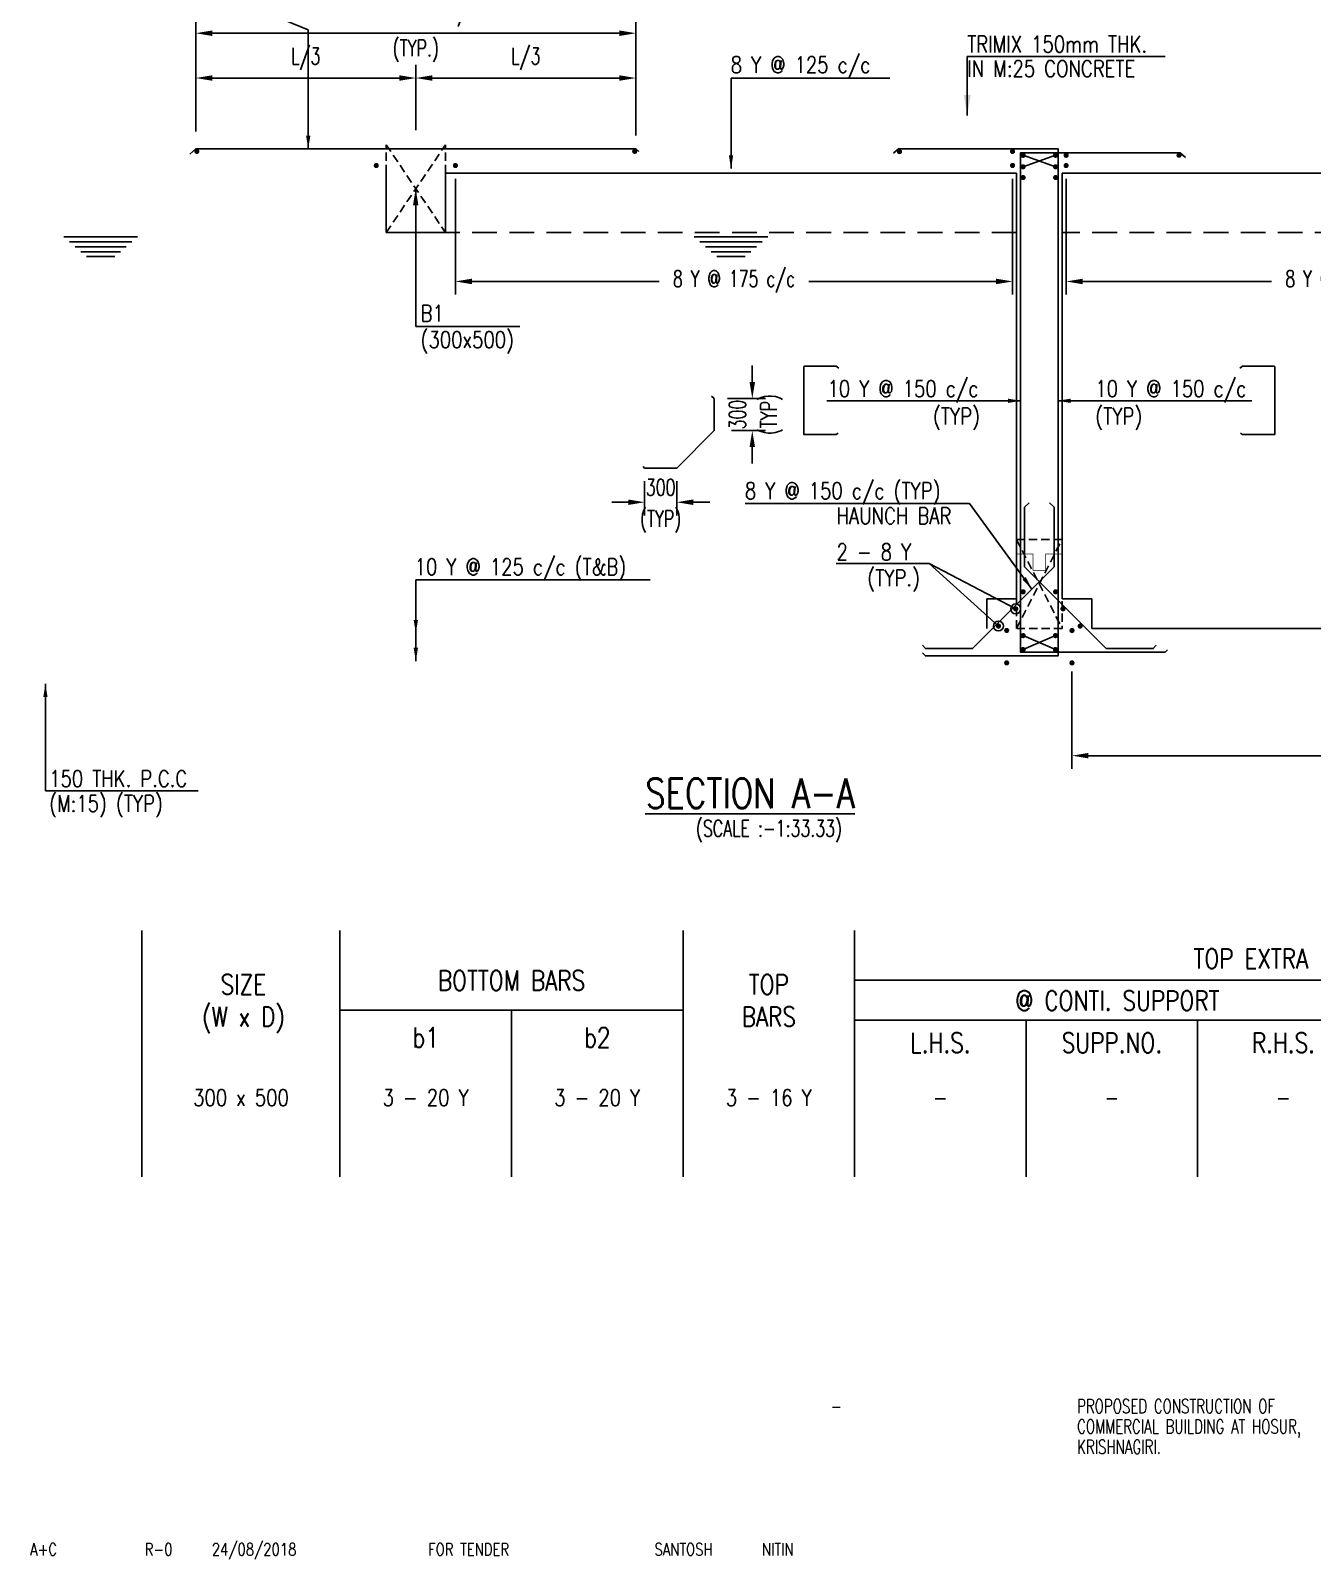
# Model space of a CAD drawing. Header units: inches. Extents: x 244185 to 956460, y -320530 to -238383.
# Drawn here: x 849662 to 869090, y -278395 to -255221 of the extents above; entities that cross this region are included whole.
import ezdxf
from ezdxf.enums import TextEntityAlignment as Align

# ---------------------------------------------------------------- set-up
doc = ezdxf.new("R2010")
doc.units = ezdxf.units.IN
doc.header["$MEASUREMENT"] = 0
doc.header["$PDMODE"] = 2
doc.linetypes.add('( Hidden )', pattern=[0.375, 0.25, -0.125])
doc.linetypes.add('HIDDEN', pattern=[0.375, 0.25, -0.125])
for name, color, linetype in [('S- PILE CAP', 4, 'Continuous'), ('S-DIM-1', 5, 'Continuous'), ('S-REINFORCEMENT', 6, 'Continuous'), ('S-TEXT', 2, 'Continuous'), ('S-TEXT-1', 4, 'Continuous'), ('S-TITIL', 6, 'Continuous'), ('SCH-LINE', 7, 'Continuous'), ('SLAB UG.', 4, 'Continuous')]:
    doc.layers.add(name, color=color, linetype=linetype)
doc.styles.add('ROMANS', font='SIMPLEX.shx', dxfattribs={"width": 0.7})
doc.dimstyles.new('dim100', dxfattribs={"dimtxt": 250, "dimasz": 250, "dimexe": 200, "dimexo": 200, "dimgap": 100, "dimtad": 1, "dimdec": 0, "dimzin": 0, "dimdsep": 46, "dimtxsty": 'ROMANS', "dimcen": 0, "dimclrd": 5, "dimclre": 5, "dimclrt": 4, "dimadec": 0, "dimazin": 0, "dimtfac": 1, "dimtdec": 0, "dimtix": 1, "dimtofl": 0, "dimtmove": 2, "dimatfit": 3, "dimfxl": 0, "dimtolj": 1, "dimtzin": 0, "dimlwd": -1, "dimlwe": -1, "dimarcsym": 0})
doc.dimstyles.new('dim25', dxfattribs={"dimtxt": 250, "dimasz": 250, "dimexe": 200, "dimexo": 200, "dimgap": 100, "dimtad": 1, "dimdec": 0, "dimlfac": 0.25, "dimzin": 0, "dimdsep": 46, "dimtxsty": 'ROMANS', "dimcen": 0, "dimclrd": 5, "dimclre": 5, "dimclrt": 4, "dimadec": 0, "dimazin": 0, "dimtfac": 1, "dimtdec": 0, "dimtix": 1, "dimtofl": 0, "dimtmove": 2, "dimatfit": 3, "dimfxl": 0, "dimtolj": 1, "dimtzin": 0, "dimlwd": -1, "dimlwe": -1, "dimarcsym": 0})
doc.dimstyles.new('dim33.33', dxfattribs={"dimtxt": 250, "dimasz": 250, "dimexe": 200, "dimexo": 200, "dimgap": 100, "dimtad": 1, "dimdec": 0, "dimlfac": 0.333331133, "dimzin": 0, "dimdsep": 46, "dimtxsty": 'ROMANS', "dimcen": 0, "dimclrd": 5, "dimclre": 5, "dimclrt": 4, "dimadec": 0, "dimazin": 0, "dimtfac": 1, "dimtdec": 0, "dimtix": 1, "dimtofl": 0, "dimtmove": 2, "dimatfit": 3, "dimfxl": 0, "dimtolj": 1, "dimtzin": 0, "dimlwd": -1, "dimlwe": -1, "dimarcsym": 0})
doc.dimstyles.new('dim66.67(1.5)', dxfattribs={"dimtxt": 250, "dimasz": 250, "dimexe": 200, "dimexo": 200, "dimgap": 100, "dimtad": 1, "dimdec": 0, "dimlfac": 0.6666664660000001, "dimzin": 0, "dimdsep": 46, "dimtxsty": 'ROMANS', "dimcen": 0, "dimclrd": 5, "dimclre": 5, "dimclrt": 4, "dimadec": 0, "dimazin": 0, "dimtfac": 1, "dimtdec": 0, "dimtix": 1, "dimtofl": 0, "dimtmove": 2, "dimatfit": 3, "dimfxl": 0, "dimtolj": 1, "dimtzin": 0, "dimlwd": -1, "dimlwe": -1, "dimarcsym": 0})

# ---------------------------------------------------------------- blocks, each defined once
blk = doc.blocks.new('*D39')
at = {"layer": 'Defpoints', "color": 0, "ltscale": 2, "transparency": 16777216}
for p in [(856101.2210463046, -257265.9817648583), (864545.427420472, -257267.9871830336), (856101.2210463046, -259023.4537532296)]:
    blk.add_point(p, dxfattribs=at)
at = {"layer": 'S-DIM-1', "color": 5, "ltscale": 2, "transparency": 16777216}
for p, q in [((856101.2210463046, -257465.9817648583), (856101.2210463046, -259223.4537532296)), ((864545.427420472, -257467.9871830336), (864545.427420472, -259223.4537532296)), ((856351.2210463046, -259023.4537532296), (859189.9909000549, -259023.4537532296)), ((864295.427420472, -259023.4537532296), (861456.6575667217, -259023.4537532296))]:
    blk.add_line(p, q, dxfattribs=at)
for points in [[(856351.2210463046, -258981.7870865629), (856351.2210463046, -259065.1204198962), (856101.2210463046, -259023.4537532296)], [(864295.427420472, -258981.7870865629), (864295.427420472, -259065.1204198962), (864545.427420472, -259023.4537532296)]]:
    blk.add_solid(points, dxfattribs=at)
at = {"layer": 'S-DIM-1', "color": 4, "ltscale": 2, "transparency": 16777216, "insert": (860323.3242333883, -259023.4537532296), "char_height": 250, "attachment_point": 5, "style": 'ROMANS'}
blk.add_mtext('\\A1;8 Y @ 175 c/c', dxfattribs=at)
blk = doc.blocks.new('*D40')
at = {"layer": 'Defpoints', "color": 0, "ltscale": 2, "transparency": 16777216}
for p in [(865357.2635865033, -257266.0697379595), (873853.7210463042, -257265.9817648583, -4.746184766711209e-09), (865357.2635865033, -259023.5417263309)]:
    blk.add_point(p, dxfattribs=at)
at = {"layer": 'S-DIM-1', "color": 5, "ltscale": 2, "transparency": 16777216}
for p, q in [((873853.7210463042, -257465.9817648583), (873853.7210463042, -259223.5417263309)), ((865357.2635865033, -257466.0697379595), (865357.2635865033, -259223.5417263309)), ((865607.2635865033, -259023.5417263309), (868472.1589830699, -259023.5417263309)), ((873603.7210463042, -259023.5417263309), (870738.8256497367, -259023.5417263309))]:
    blk.add_line(p, q, dxfattribs=at)
for points in [[(865607.2635865033, -258981.8750596642), (865607.2635865033, -259065.2083929975), (865357.2635865033, -259023.5417263309)], [(873603.7210463042, -258981.8750596642), (873603.7210463042, -259065.2083929975), (873853.7210463042, -259023.5417263309)]]:
    blk.add_solid(points, dxfattribs=at)
at = {"layer": 'S-DIM-1', "color": 4, "ltscale": 2, "transparency": 16777216, "insert": (869605.4923164033, -259023.5417263309), "char_height": 250, "attachment_point": 5, "style": 'ROMANS'}
blk.add_mtext('\\A1;8 Y @ 175 c/c', dxfattribs=at)
blk = doc.blocks.new('*D41')
at = {"layer": 'Defpoints', "color": 0, "ltscale": 2, "transparency": 16777216}
for p in [(865446.2210463039, -264736.3718131369, 1.455608900000052e-09), (883461.221046305, -264805.4592194174, 1.455608899999735e-09), (865446.2210463039, -266211.886433992)]:
    blk.add_point(p, dxfattribs=at)
at = {"layer": 'S-DIM-1', "color": 5, "ltscale": 2, "transparency": 16777216}
for p, q in [((865446.2210463039, -264936.3718131369), (865446.2210463039, -266411.886433992)), ((883461.221046305, -265005.4592194174), (883461.221046305, -266411.886433992)), ((883211.221046305, -266211.886433992), (865696.2210463039, -266211.886433992))]:
    blk.add_line(p, q, dxfattribs=at)
for points in [[(865696.2210463039, -266170.2197673253), (865696.2210463039, -266253.5531006586), (865446.2210463039, -266211.886433992)], [(883211.221046305, -266170.2197673253), (883211.221046305, -266253.5531006586), (883461.221046305, -266211.886433992)]]:
    blk.add_solid(points, dxfattribs=at)
at = {"layer": 'S-DIM-1', "color": 4, "ltscale": 2, "transparency": 16777216, "insert": (874453.7210463044, -265921.4102435157), "char_height": 250, "attachment_point": 5, "style": 'ROMANS'}
blk.add_mtext('\\A1;12 Y @ 125 c/c (T&B)', dxfattribs=at)
blk = doc.blocks.new('*D43')
at = {"layer": 'Defpoints', "color": 0, "transparency": 16777216}
for p in [(858836.2210463046, -255940.0793051554), (855501.2210463047, -256932.5440292232, 10.63543962707471), (858836.2210463046, -257012.4178716468, 48.20394703017035)]:
    blk.add_point(p, dxfattribs=at)
at = {"layer": 'S-REINFORCEMENT', "color": 5, "transparency": 16777216}
for p, q in [((855501.2210463047, -256732.5440292232), (855501.2210463047, -255740.0793051554)), ((858836.2210463046, -256812.4178716468), (858836.2210463046, -255740.0793051554)), ((855751.2210463047, -255940.0793051554), (858586.2210463046, -255940.0793051554))]:
    blk.add_line(p, q, dxfattribs=at)
for points in [[(855751.2210463047, -255898.4126384887), (855751.2210463047, -255981.745971822), (855501.2210463047, -255940.0793051554)], [(858586.2210463046, -255898.4126384887), (858586.2210463046, -255981.745971822), (858836.2210463046, -255940.0793051554)]]:
    blk.add_solid(points, dxfattribs=at)
at = {"layer": 'S-REINFORCEMENT', "color": 4, "transparency": 16777216, "insert": (857168.7210463046, -255649.6031146792), "char_height": 250, "attachment_point": 5, "style": 'ROMANS'}
blk.add_mtext('\\A1;L/3', dxfattribs=at)
blk = doc.blocks.new('*D44')
at = {"layer": 'Defpoints', "color": 0, "transparency": 16777216}
for p in [(855501.2210463047, -255940.0793051554), (852166.2210463046, -256852.4254091613, 43.23069592496713), (855501.2210463047, -256932.5440292232, 10.63543962707471)]:
    blk.add_point(p, dxfattribs=at)
at = {"layer": 'S-REINFORCEMENT', "color": 5, "transparency": 16777216}
for p, q in [((852166.2210463046, -256652.4254091613), (852166.2210463046, -255740.0793051554)), ((855501.2210463047, -256732.5440292232), (855501.2210463047, -255740.0793051554)), ((852416.2210463046, -255940.0793051554), (855251.2210463047, -255940.0793051554))]:
    blk.add_line(p, q, dxfattribs=at)
for points in [[(852416.2210463046, -255898.4126384887), (852416.2210463046, -255981.745971822), (852166.2210463046, -255940.0793051554)], [(855251.2210463047, -255898.4126384887), (855251.2210463047, -255981.745971822), (855501.2210463047, -255940.0793051554)]]:
    blk.add_solid(points, dxfattribs=at)
at = {"layer": 'S-REINFORCEMENT', "color": 4, "transparency": 16777216, "insert": (853833.7210463046, -255649.6031146792), "char_height": 250, "attachment_point": 5, "style": 'ROMANS'}
blk.add_mtext('\\A1;L/3', dxfattribs=at)
blk = doc.blocks.new('*D45')
at = {"layer": 'Defpoints', "color": 0, "transparency": 16777216}
for p in [(852166.2210463046, -255260.7699284058), (852166.2210463046, -256952.4178716468, 48.89288444683863), (858836.2210463046, -256952.4178716468, 43.23069592497077)]:
    blk.add_point(p, dxfattribs=at)
at = {"layer": 'S-DIM-1', "color": 5, "transparency": 16777216}
for p, q in [((852166.2210463046, -256752.4178716468), (852166.2210463046, -255060.7699284058)), ((858836.2210463046, -256752.4178716468), (858836.2210463046, -255060.7699284058)), ((858586.2210463046, -255260.7699284058), (852416.2210463046, -255260.7699284058))]:
    blk.add_line(p, q, dxfattribs=at)
for points in [[(852416.2210463046, -255219.1032617392), (852416.2210463046, -255302.4365950725), (852166.2210463046, -255260.7699284058)], [(858586.2210463046, -255219.1032617392), (858586.2210463046, -255302.4365950725), (858836.2210463046, -255260.7699284058)]]:
    blk.add_solid(points, dxfattribs=at)
at = {"layer": 'S-DIM-1', "color": 4, "transparency": 16777216, "char_height": 250, "style": 'ROMANS'}
for s, insert, attachment_point in [('\\A1;8 Y @ 150 c/c', (855501.2210463046, -255160.7699284058), 8), ('\\A1;(TYP.)', (855501.2210463046, -255360.7699284058), 2)]:
    blk.add_mtext(s, dxfattribs=dict(at, insert=insert, attachment_point=attachment_point))
blk = doc.blocks.new('*D27')
at = {"layer": 'Defpoints', "color": 0, "ltscale": 2, "transparency": 16777216}
for p in [(860023.4916075517, -260798.6103854758), (860600.7654419825, -260798.6103854758), (860083.4916075517, -261284.6103854758)]:
    blk.add_point(p, dxfattribs=at)
at = {"layer": 'S-DIM-1', "color": 5, "ltscale": 2, "transparency": 16777216}
for p, q in [((860600.7654419825, -260548.6103854758), (860600.7654419825, -260298.6103854758)), ((860223.4916075517, -260798.6103854758), (860800.7654419825, -260798.6103854758)), ((860283.4916075517, -261284.6103854758), (860800.7654419825, -261284.6103854758)), ((860600.7654419825, -261534.6103854758), (860600.7654419825, -261784.6103854758))]:
    blk.add_line(p, q, dxfattribs=at)
for points in [[(860559.0987753159, -260548.6103854758), (860642.4321086492, -260548.6103854758), (860600.7654419825, -260798.6103854758)], [(860559.0987753159, -261534.6103854758), (860642.4321086492, -261534.6103854758), (860600.7654419825, -261284.6103854758)]]:
    blk.add_solid(points, dxfattribs=at)
at = {"layer": 'S-DIM-1', "color": 4, "ltscale": 2, "transparency": 16777216, "char_height": 250, "attachment_point": 5, "rotation": 90, "style": 'ROMANS'}
for s, insert in [('\\A1;300', (860375.7654419825, -261041.6103854757)), ('\\A1;(TYP)', (860891.2416324588, -261041.6103854757))]:
    blk.add_mtext(s, dxfattribs=dict(at, insert=insert))
blk = doc.blocks.new('*D28')
at = {"layer": 'Defpoints', "color": 0, "ltscale": 2, "transparency": 16777216}
for p in [(858969.5222782597, -261852.5797147672), (859455.5222782583, -261852.5797147672), (859455.5222782583, -262369.853549198)]:
    blk.add_point(p, dxfattribs=at)
at = {"layer": 'S-DIM-1', "color": 5, "ltscale": 2, "transparency": 16777216}
for p, q in [((858969.5222782597, -262052.5797147672), (858969.5222782597, -262569.853549198)), ((859455.5222782583, -262052.5797147672), (859455.5222782583, -262569.853549198)), ((858719.5222782597, -262369.853549198), (858469.5222782597, -262369.853549198)), ((859705.5222782583, -262369.853549198), (859955.5222782583, -262369.853549198))]:
    blk.add_line(p, q, dxfattribs=at)
for points in [[(858719.5222782597, -262328.1868825313), (858719.5222782597, -262411.5202158647), (858969.5222782597, -262369.853549198)], [(859705.5222782583, -262328.1868825313), (859705.5222782583, -262411.5202158647), (859455.5222782583, -262369.853549198)]]:
    blk.add_solid(points, dxfattribs=at)
at = {"layer": 'S-DIM-1', "color": 4, "ltscale": 2, "transparency": 16777216, "char_height": 250, "attachment_point": 5, "style": 'ROMANS'}
for s, insert in [('\\A1;300', (859212.522278259, -262144.853549198)), ('\\A1;(TYP)', (859212.522278259, -262660.3297396742))]:
    blk.add_mtext(s, dxfattribs=dict(at, insert=insert))

msp = doc.modelspace()

# ---------------------------------------------------------------- linework, layer by layer
at = {"const_width": 11.25, "elevation": 4.74618566670415e-09}
msp.add_lwpolyline([(864606.2210463039, -263155.4192751425), (864856.3956194073, -263155.4192751425), (864856.3956194073, -263400.7948318322), (865046.0464732009, -263400.7948318322), (865046.0464732009, -263155.4192751425), (865296.2210463039, -263155.4192751425)], dxfattribs=at)
at = {"layer": 'S-REINFORCEMENT', "color": 5}
for p, q in [((864705.4973530988, -257285.4762668243, 4.746183866704504e-09), (865197.169387199, -257111.5408912537, 4.746183866704504e-09)), ((864705.4973530988, -257111.5408912537, 4.746183866704504e-09), (865197.169387199, -257285.4762668243, 4.746183866704504e-09)), ((864705.4973530988, -264602.9816424611, 4.746184766704433e-09), (865195.2991267592, -264392.1438472708, 4.746184766704433e-09)), ((864705.4973530988, -264392.1438472708, 4.746184766704433e-09), (865195.2991267592, -264602.9816424611, 4.746184766704433e-09)), ((864666.2210463029, -264699.191897209, 4.746184766704433e-09), (865236.2210463029, -264699.191897209, 4.746184766704433e-09))]:
    msp.add_line(p, q, dxfattribs=at)
at = {"layer": 'S-REINFORCEMENT', "color": 5, "elevation": 4.74618566670415e-09}
for points in [[(858883.2678661881, -257052.8073433241), (858836.2210463046, -257012.4178716468), (852166.2210463046, -257012.4178716467), (852075.7967592594, -257092.056005285)], [(863181.5497227991, -264650.3982797586), (863224.4259920605, -264699.191897209), (865236.2210463029, -264699.191897209), (865236.2210463029, -257012.4178716467), (862816.9945788491, -257012.4178716467), (862740.0390134761, -257080.193884038)], [(867167.4026704128, -257144.5971050282), (867085.4475137577, -257072.4178716469), (864666.2210463029, -257072.4178716469), (864666.2210463029, -264642.941897209), (866856.2210463039, -264642.941897209), (866895.7348927739, -264606.8696430993)], [(858946.3690928586, -261826.231161344), (858969.5222782597, -261852.5797147672), (859455.5222782583, -261852.5797147672), (860023.4916075517, -261284.6103854758), (860023.4916075517, -260798.6103854758), (859984.5599930047, -260761.9851807418)], [(863181.5497227991, -264538.8332081671), (863224.4259920605, -264587.6268256174), (863935.9910636521, -264587.6268256174), (865176.2210463039, -263347.3968429657), (865176.2210463039, -262447.3968429657), (865104.1254638107, -262379.5723897548)], [(866720.89236981, -264538.8332081671), (866678.0161005477, -264587.6268256174), (865966.4510289561, -264587.6268256174), (864726.2210463039, -263347.3968429657), (864726.2210463039, -262447.3968429657), (864798.316628797, -262379.5723897548)]]:
    msp.add_lwpolyline(points, dxfattribs=at)
at = {"layer": 'S-REINFORCEMENT', "color": 5, "const_width": 39}
for points, elevation in [([(852201.5578378697, -257051.9539912274, 1), (852162.5578378697, -257051.9539912274, 1)], 32.5952563026386), ([(854920.7210463047, -257265.9817648583, -1), (854881.7210463047, -257265.9817648583, -1)], 4.74618566670415e-09), ([(856081.7210463046, -257265.9817648583, 1), (856120.7210463046, -257265.9817648583, 1)], 4.74618566670415e-09), ([(858838.1726712582, -257051.9539912274, 1), (858799.1726712582, -257051.9539912274, 1)], 37.56850740784182), ([(862851.1936593829, -257055.3030778977, 1), (862812.1936593838, -257055.3030778977, 1)], -10.63543962232853), ([(864525.6785061052, -257052.6898580748, 1), (864564.6785061038, -257052.6898580748, 1)], 4.74618566670415e-09), ([(864525.678506103, -257265.7231735775, 1), (864564.678506103, -257265.7231735775, 1)], 9.49237043341536e-09), ([(864525.678506103, -257265.7231735775, 1), (864564.678506103, -257265.7231735775, 1)], 9.49237043341536e-09), ([(864685.9973530979, -257111.5408912537, 1), (864724.9973530979, -257111.5408912537, 1)], 4.74618566670415e-09), ([(865177.6693871976, -257111.5408912537, 1), (865216.6693871976, -257111.5408912537, 1)], 4.74618566670415e-09), ([(865337.763586503, -257111.5417473867, -1), (865376.763586503, -257111.5417473867, -1)], 4.74618566670415e-09), ([(865376.7635865038, -257266.0697379595, -1), (865337.7635865029, -257266.0697379595, -1)], 9.49237043341536e-09), ([(865376.7635865038, -257266.0697379594, -1), (865337.7635865029, -257266.0697379594, -1)], 9.49237043341536e-09), ([(865337.7635865029, -257266.0697379594, 1), (865376.7635865038, -257266.0697379594, 1)], 9.49237043341536e-09), ([(867049.3348024539, -257110.5965766332, -1), (867088.3348024529, -257110.5965766332, -1)], -5.662188517125317), ([(864685.9973530979, -257285.4762668243, 1), (864724.9973530979, -257285.4762668243, 1)], 4.74618566670415e-09), ([(864685.9973530979, -257448.3771991591, 1), (864724.9973530979, -257448.3771991591, 1)], 4.74618566670415e-09), ([(865177.6693871976, -257285.4762668243, 1), (865216.6693871976, -257285.4762668243, 1)], 4.74618566670415e-09), ([(865177.6693871976, -257448.3771991591, 1), (865216.6693871976, -257448.3771991591, 1)], 4.74618566670415e-09), ([(864686.1324995207, -263728.061975891, 1), (864725.1324995221, -263728.061975891, 1)], 4.74618566670415e-09), ([(865177.6693871976, -263728.061975891, 1), (865216.6693871976, -263728.061975891, 1)], 4.74618566670415e-09), ([(864612.3979321471, -263986.0171872391, -1), (864573.3979321471, -263986.0171872391, -1)], 4.74618566670415e-09), ([(865290.044160461, -263986.0171872391, 1), (865329.0441604601, -263986.0171872391, 1)], 4.74618566670415e-09), ([(864351.6003524573, -264246.8147669302, -1), (864312.6003524559, -264246.8147669302, -1)], 4.74618566670415e-09), ([(864436.7210463039, -264313.3340702725, -1), (864475.7210463029, -264313.3340702725, -1)], 1.898474266682539e-08), ([(864685.9973530979, -264392.1438472708, 1), (864724.9973530979, -264392.1438472708, 1)], 4.74618566670415e-09), ([(865175.7991267578, -264392.1438472708, 1), (865214.7991267578, -264392.1438472708, 1)], 4.74618566670415e-09), ([(865426.7210463039, -264314.7811263012, -1), (865465.7210463039, -264314.7811263012, -1)], -6.235427836291764e-07), ([(865550.8417401509, -264246.8147669302, 1), (865589.8417401509, -264246.8147669302, 1)], 4.74618566670415e-09), ([(864685.9973530979, -264602.9816424611, 1), (864724.9973530979, -264602.9816424611, 1)], 4.74618566670415e-09), ([(865175.7991267578, -264602.9816424611, 1), (865214.7991267578, -264602.9816424611, 1)], 4.74618566670415e-09), ([(864436.7210463039, -264805.4592194178, 1), (864475.7210463029, -264805.4592194178, 1)], 4.74618566670415e-09), ([(865426.7210463039, -264805.4592194177, 1), (865465.7210463039, -264805.4592194177, 1)], 4.74618566670415e-09)]:
    msp.add_lwpolyline(points, format="xyb", close=True, dxfattribs=dict(at, elevation=elevation))
at = {"layer": 'S-REINFORCEMENT', "color": 5, "linetype": 'Continuous', "elevation": 4.74618566670415e-09}
for points in [[(861900.1845611061, -261323.4139271153), (861873.7164598295, -261341.7672511893), (861381.2164598295, -261341.7672511893), (861381.2164598295, -260323.3208072563, -0.4142135623730951), (861396.2164598295, -260308.3208072563), (861873.7164598295, -260308.3208072563), (861913.8690205995, -260336.1631126981)], [(868002.257531502, -261323.4139271153), (868028.7256327787, -261341.7672511893), (868521.2256327787, -261341.7672511893), (868521.2256327787, -260323.3208072563, 0.4142135623730951), (868506.2256327787, -260308.3208072563), (868028.7256327787, -260308.3208072563), (867988.5730720087, -260336.1631126981)]]:
    msp.add_lwpolyline(points, format="xyb", dxfattribs=at)
at = {"layer": 'SCH-LINE'}
for p, q in [((851350.6801277038, -268861.9259971721, 4.74618566670415e-09), (851350.6801277017, -272594.8583279988, 4.74618566670415e-09)), ((854350.6801276942, -268861.9259971721, 4.74618566670415e-09), (854350.6801276942, -272594.8583279988, 4.74618566670415e-09)), ((859550.6801276942, -268861.9259971721, 4.74618566670415e-09), (859550.680127694, -272594.8583279988, 4.74618566670415e-09)), ((862150.6801276942, -268861.9259971721, 4.74618566670415e-09), (862150.6801276937, -272594.8583279988, 4.74618566670415e-09)), ((862150.6801276931, -269616.1657214119, 4.74618566670415e-09), (875150.6801276912, -269616.1657214119, 4.748068626704151e-09)), ((854350.6801276931, -270067.6064332142, 4.74618566670415e-09), (859550.6801276922, -270067.6064332142, 4.74618566670415e-09)), ((856950.6801276931, -270067.6064332142, 4.74618566670415e-09), (856950.6801276924, -272594.8583279988, 4.74618566670415e-09)), ((862150.6801276931, -270221.2704248737, 4.74618566670415e-09), (875150.6801276912, -270221.2704248737, 4.748068626704151e-09)), ((864750.680127694, -270221.2704248737, 4.74618566670415e-09), (864750.6801276942, -272594.8583279988, 4.74618566670415e-09)), ((867350.6801276942, -270221.2704248737, 4.74618566670415e-09), (867350.6801276942, -272594.8583279988, 4.74618566670415e-09))]:
    msp.add_line(p, q, dxfattribs=at)
at = {"layer": 'SLAB UG.', "color": 8, "linetype": '( Hidden )', "ltscale": 500}
for p, q in [((855051.2210463047, -257382.544029223, 4.74618566670415e-09), (855051.2210463047, -256952.4178716468, 4.74618566670415e-09)), ((855051.2210463047, -256952.4178716468, 4.746186566704185e-09), (855951.2210463047, -258282.544029223, 4.746186566704185e-09)), ((855051.2210463047, -258282.5440292229, 4.74618566670415e-09), (855951.2210463047, -256952.4178716468, 4.74618566670415e-09)), ((855951.2210463047, -257382.544029223, 4.74618566670415e-09), (855951.2210463047, -256952.4178716468, 4.74618566670415e-09)), ((864606.2210463037, -262932.5440292228, 4.746184766704433e-09), (865296.2210463037, -264282.5440292228, 4.746184766704433e-09)), ((864606.2210463037, -264282.5440292228, 4.746184766704433e-09), (865296.2210463037, -262932.5440292228, 4.746184766704433e-09))]:
    msp.add_line(p, q, dxfattribs=at)
at = {"layer": 'SLAB UG.'}
for p, q in [((855051.2210463047, -257382.544029223, 4.74618566670415e-09), (855051.2210463047, -258282.5440292232, 4.74618566670415e-09)), ((864606.2210463037, -257382.544029223, 4.746185666704468e-09), (855951.2210463048, -257382.544029223, 4.746185666704468e-09)), ((855951.2210463047, -258282.5440292232, 4.74618566670415e-09), (855951.2210463047, -257382.5440292231, 4.74618566670415e-09)), ((864606.2210463039, -263832.5440292228, 4.746184766704433e-09), (864606.2210463037, -257382.544029223, 4.746184766704433e-09)), ((874003.7210463042, -257382.544029223, 4.746185666704362e-09), (865296.2210463039, -257382.544029223, 4.746185666704362e-09)), ((865296.2210463039, -263832.5440292228, 4.746184766704433e-09), (865296.2210463039, -257382.544029223, 4.746184766704433e-09)), ((855051.2210463047, -258282.5440292232, 4.74618566670415e-09), (855951.2210463047, -258282.5440292232, 4.74618566670415e-09)), ((864156.2210463029, -263832.5440292228, 4.746184766704433e-09), (864156.2210463029, -264282.5440292228, 4.746184766704433e-09)), ((864156.2210463029, -263832.5440292228, 4.746184766704433e-09), (864606.2210463039, -263832.5440292228, 4.746184766704433e-09)), ((864156.2210463029, -263832.5440292228, 4.746184766704433e-09), (864156.2210463029, -264282.5440292228, 4.746184766704433e-09)), ((864156.2210463029, -263832.5440292228, 4.746184766704433e-09), (864606.2210463039, -263832.5440292228, 4.746184766704433e-09)), ((865746.2210463029, -263832.5440292228, 4.746184766704433e-09), (865296.2210463039, -263832.5440292228, 4.746184766704433e-09)), ((865746.2210463029, -263832.5440292228, 4.746184766704433e-09), (865296.2210463039, -263832.5440292228, 4.746184766704433e-09)), ((865746.2210463029, -263832.5440292228, 4.746184766704433e-09), (865746.2210463029, -264282.5440292228, 4.746184766704433e-09)), ((865746.2210463029, -263832.5440292228, 4.746184766704433e-09), (865746.2210463029, -264282.5440292228, 4.746184766704433e-09)), ((865746.2210463029, -264282.5440292226, 4.746185666704468e-09), (883161.2210463041, -264282.5440292225, 4.746185666704468e-09))]:
    msp.add_line(p, q, dxfattribs=at)
at = {"layer": 'SLAB UG.', "color": 8}
for p, q in [((850166.5781891617, -258349.214904608, 4.746184766704115e-09), (851280.8639034472, -258349.214904608, 4.746184766704115e-09)), ((859721.5781891615, -258349.2149046082, 4.746185161548629e-09), (860835.8639034469, -258349.2149046082, 4.746185161548629e-09)), ((850252.2924748753, -258424.214904608, 4.746184766704115e-09), (851195.149617735, -258424.214904608, 4.746184766704115e-09)), ((850338.0067605904, -258499.214904608, 4.746184766704115e-09), (851109.4353320185, -258499.214904608, 4.746184766704115e-09)), ((850423.7210463035, -258574.214904608, 4.746184766704115e-09), (851023.7210463049, -258574.214904608, 4.746184766704115e-09)), ((859807.2924748751, -258424.2149046082, 4.746185161548629e-09), (860750.1496177347, -258424.2149046082, 4.746185161548629e-09)), ((859893.0067605901, -258499.2149046082, 4.746185161548629e-09), (860664.4353320183, -258499.2149046082, 4.746185161548629e-09)), ((859978.7210463033, -258574.2149046082, 4.746185161548629e-09), (860578.7210463047, -258574.2149046082, 4.746185161548629e-09)), ((850509.4353320185, -258647.7146781072, 4.746184766704115e-09), (850938.0067605904, -258647.7146781072, 4.746184766704115e-09)), ((860064.4353320183, -258647.7146781075, 4.746185161548629e-09), (860493.0067605901, -258647.7146781075, 4.746185161548629e-09))]:
    msp.add_line(p, q, dxfattribs=at)
at = {"layer": 'SLAB UG.', "color": 8, "linetype": 'HIDDEN', "ltscale": 1500}
for p, q in [((864606.2210463037, -258282.5440292229, 4.746185666704468e-09), (855951.2210463048, -258282.5440292228, 4.746185666704468e-09)), ((874003.7210463042, -258282.544029223, 4.746185666704362e-09), (865296.2210463039, -258282.5440292229, 4.746185666704362e-09))]:
    msp.add_line(p, q, dxfattribs=at)
at = {"layer": 'SLAB UG.', "color": 8, "linetype": '( Hidden )', "ltscale": 500, "elevation": 4.74618566670415e-09}
msp.add_lwpolyline([(864606.2210463037, -262932.5440292228), (865296.2210463037, -262932.5440292228), (865296.2210463037, -264282.5440292228), (864606.2210463037, -264282.5440292228)], close=True, dxfattribs=at)

# ---------------------------------------------------------------- texts
at = {"layer": 'S-TEXT', "style": 'ROMANS', "width": 0.8}
for s, p in [('TOP EXTRA BARS', (868650.6801276931, -269288.6143873549, 4.74618566670415e-09)), (' @ CONTI. SUPPORT', (866050.680127694, -269924.6881851709, 4.74618566670415e-09)), ('L.H.S.', (863450.680127694, -270564.4659604005, 4.74618566670415e-09)), ('SUPP.NO.', (866050.680127694, -270564.4659604007, 4.74618566670415e-09)), ('R.H.S.', (868650.6801276931, -270564.4659604009, 4.74618566670415e-09))]:
    msp.add_text(s, height=300, dxfattribs=at).set_placement(p, align=Align.MIDDLE)
for s, p in [('BOTTOM BARS', (856950.6801276931, -269769.3543042043, 4.74618566670415e-09)), ('SIZE', (852886.998017383, -269831.2234499388, 4.74618566670415e-09)), ('TOP', (860850.6801276942, -269831.2234499388, 4.74618566670415e-09)), ('(W x D)', (852886.998017383, -270317.6453151609, 4.74618566670415e-09)), ('BARS', (860850.6801276942, -270317.6453151609, 4.74618566670415e-09)), ('b1', (855650.6801276942, -270634.1983316603, 4.74618566670415e-09)), ('b2', (858250.680127694, -270634.1983316597, 4.74618566670415e-09))]:
    msp.add_text(s, height=300, dxfattribs=at).set_placement(p, align=Align.CENTER)
at = {"layer": 'S-TEXT', "style": 'ROMANS', "width": 0.7}
for s, p in [('PROPOSED CONSTRUCTION OF', (865523.2431123522, -276072.9011396102, -4.775226453080428)), ('-', (861792.4787998832, -276072.9011396102, 1.559485497667612e-09)), ('COMMERCIAL BUILDING AT HOSUR,', (865523.2431123522, -276380.0389234218, -4.775226453080428)), ('KRISHNAGIRI.', (865523.2431123522, -276687.1767072336, -4.775226453080428))]:
    msp.add_text(s, height=211.8594227514129, dxfattribs=at).set_placement(p, align=Align.MIDDLE_LEFT)
at = {"layer": 'S-TEXT', "style": 'ROMANS', "width": 0.8}
for s, p in [('A+C', (849860.243720369, -278242.1810918286, 1.559485497667612e-09)), ('R-0', (851602.4899473689, -278242.1810918286, 1.559485497667612e-09)), ('24/08/2018', (853050.0153820137, -278242.1810918286, 1.559485497667612e-09)), ('FOR TENDER', (856302.394878533, -278242.1810918286, 1.559485497667612e-09)), ('SANTOSH', (859559.5939974269, -278242.1810918286, 1.559485497667612e-09)), ('NITIN', (860986.1577917273, -278242.1810918286, 1.559485497667612e-09))]:
    msp.add_text(s, height=183.3738369039071, dxfattribs=at).set_placement(p, align=Align.MIDDLE_CENTER)
at = {"layer": 'S-TEXT', "insert": (860854.1532414226, -267189.3411399041, 4.74618566670415e-09), "char_height": 249.9999999999999, "width": 16150, "attachment_point": 2, "style": 'ROMANS'}
msp.add_mtext('(SCALE :-1:33.33)', dxfattribs=at)
at = {"layer": 'S-TEXT-1', "style": 'ROMANS', "width": 0.8}
for s, p in [('TRIMIX 150mm THK.', (863859.165039017, -255427.0651169641, 811129.9113380527)), ('IN M:25 CONCRETE', (863859.165039017, -255797.0651169641, 811129.9113380527))]:
    msp.add_text(s, height=250, dxfattribs=at).set_placement(p, align=Align.MIDDLE_LEFT)
for s, p in [('8 Y @ 125 c/c', (860273.9539303662, -255863.6793998405, 4.746129666704476e-09)), ('B1', (855574.1861450017, -259631.8756370434, 4.74618566670415e-09)), ('(300x500)', (855574.1861450017, -260031.8756370434, 4.74618566670415e-09)), ('10 Y @ 150 c/c', (861740.5036300627, -260772.565358085, 4.74618566670415e-09)), ('10 Y @ 150 c/c', (865800.0337006403, -260772.565358085, 4.74618566670415e-09)), ('(TYP)', (863340.5036300627, -261190.6037204748, 4.74618566670415e-09)), ('(TYP)', (865800.0337006403, -261190.6037204748, 4.74618566670415e-09)), ('8 Y @ 150 c/c (TYP)', (860488.3272649501, -262321.1252318573, 4.746130566704511e-09)), ('HAUNCH BAR', (861878.0924059264, -262701.4719447665, 4.746130566704511e-09)), ('2 - 8 Y', (861878.3859528212, -263248.0907443587, 4.746130566704511e-09)), ('10 Y @ 125 c/c (T&B)', (855484.3028998079, -263473.9723920005, 4.746129216704353e-09)), ('(TYP.)', (862345.0526194879, -263642.2610494655, 4.746130566704511e-09)), ('150 THK. P.C.C ', (849945.4289697098, -266684.9218839132, 4.746129666704159e-09)), ('(M:15) (TYP) ', (849944.571797914, -267062.1323037613, 4.746129666704159e-09))]:
    msp.add_text(s, height=250, dxfattribs=at).set_placement(p)
for s, p in [('300 x 500', (852850.6801276954, -271394.8583280051, 4.74618566670415e-09)), ('3 - 20 Y', (855650.6801276966, -271394.8583280059, 4.74618566670415e-09)), ('3 - 20 Y', (858250.6801276974, -271394.8583280059, 4.74618566670415e-09)), ('3 - 16 Y', (860850.6801276974, -271394.8583280069, 4.74618566670415e-09)), ('-', (863450.6801276964, -271394.8583280057, 4.74618566670415e-09)), ('-', (866050.6801276964, -271394.8583280057, 4.74618566670415e-09)), ('-', (868650.6801276956, -271394.8583280061, 4.74618566670415e-09))]:
    msp.add_text(s, height=250, dxfattribs=at).set_placement(p, align=Align.MIDDLE)
at = {"layer": 'S-TITIL', "style": 'ROMANS', "width": 0.8}
msp.add_text('%%USECTION A-A', height=450, dxfattribs=at).set_placement((858979.0171647285, -267005.4813346122, 4.746185666591918e-09))

# ---------------------------------------------------------------- dimensions: what is measured, and where the dimension line sits
at = {"layer": 'S-DIM-1'}
dim = msp.add_linear_dim(base=(852166.2210463046, -255260.7699284058, -16.29762814420003), p1=(858836.2210463046, -256952.4178716468, 26.93306778077075), p2=(852166.2210463046, -256952.4178716468, 32.5952563026386), text='8 Y @ 150 c/c\\X(TYP.)', dimstyle='dim66.67(1.5)', override={"dimfxl": 0.1, "dimarcsym": 1}, dxfattribs=at)
dim.commit()
dim.dimension.update_dxf_attribs({"geometry": '*D45', "text_midpoint": (855501.2210463046, -255260.7699284058, -16.29762814420003)})
at = {"layer": 'S-DIM-1', "ltscale": 2}
for base, p1, p2, picture, middle in [((856101.2210463046, -259023.4537532296, 4.746184766704115e-09), (864545.427420472, -257267.9871830336, 4.746185666704468e-09), (856101.2210463046, -257265.9817648583, 4.74618566670415e-09), '*D39', (860323.3242333883, -259023.4537532296, 4.746184766704115e-09)), ((865357.2635865033, -259023.5417263309, 9.49237043341536e-09), (873853.7210463042, -257265.9817648583, 4.74618566670415e-09), (865357.2635865033, -257266.0697379595, 9.49237043341536e-09), '*D40', (869605.4923164033, -259023.5417263309, 9.49237043341536e-09))]:
    dim = msp.add_linear_dim(base=base, p1=p1, p2=p2, angle=180, text='8 Y @ 175 c/c', dimstyle='dim33.33', dxfattribs=at)
    dim.commit()
    dim.dimension.update_dxf_attribs({"geometry": picture, "text_midpoint": middle, "dimtype": 160})
for base, p1, p2, angle, text, picture, middle in [((860600.7654419825, -260798.6103854758, 4.746185666704468e-09), (860083.4916075517, -261284.6103854758, 4.746185666704468e-09), (860023.4916075517, -260798.6103854758, 4.746185666704468e-09), 90, '300\\X(TYP)', '*D27', (860600.7654419825, -261041.6103854757, 4.746185666704468e-09)), ((865446.2210463039, -266211.886433992, 3.290576766704416e-09), (883461.221046305, -264805.4592194174, 4.74618566670415e-09), (865446.2210463039, -264736.3718131369, 4.746185666704468e-09), 180, '12 Y @ 125 c/c (T&B)', '*D41', (874453.7210463044, -265921.4102435157, 3.290576766704416e-09))]:
    dim = msp.add_linear_dim(base=base, p1=p1, p2=p2, angle=angle, text=text, dimstyle='dim33.33', dxfattribs=at)
    dim.commit()
    dim.dimension.update_dxf_attribs({"geometry": picture, "text_midpoint": middle})
dim = msp.add_linear_dim(base=(859455.5222782583, -262369.853549198, 4.746185666704468e-09), p1=(858969.5222782597, -261852.5797147672, 4.746185666704468e-09), p2=(859455.5222782583, -261852.5797147672, 4.746185666704468e-09), text='300\\X(TYP)', dimstyle='dim33.33', dxfattribs=at)
dim.commit()
dim.dimension.update_dxf_attribs({"geometry": '*D28', "text_midpoint": (859212.522278259, -262369.853549198, 4.746185666704468e-09)})
at = {"layer": 'S-REINFORCEMENT'}
for base, p1, p2, picture, middle in [((855501.2210463047, -255940.0793051554, -10.63543962232853), (852166.2210463046, -256852.4254091613, 32.5952563026386), (855501.2210463047, -256932.5440292232, 4.74618566670415e-09), '*D44', (853833.7210463046, -255649.6031146792, -10.63543962232853)), ((858836.2210463046, -255940.0793051554, -10.63543962232853), (855501.2210463047, -256932.5440292232, 4.74618566670415e-09), (858836.2210463046, -257012.4178716468, 37.56850740784182), '*D43', (857168.7210463046, -255649.6031146792, -10.63543962232853))]:
    dim = msp.add_linear_dim(base=base, p1=p1, p2=p2, text='L/3', dimstyle='dim66.67(1.5)', override={"dimfxl": 0.18, "dimarcsym": 1}, dxfattribs=at)
    dim.commit()
    dim.dimension.update_dxf_attribs({"geometry": picture, "text_midpoint": middle})

# ---------------------------------------------------------------- leaders
for points in [[(864592.8979321476, -263986.0171872391, 4.74618566670415e-09), (863282.6840350004, -263298.8723217477, 4.74618566670415e-09), (861873.2985085277, -263298.8723217477, 4.74618566670415e-09)], [(864332.1003524554, -264246.8147669302, 4.74618566670415e-09), (863282.6840350004, -263298.8723217477, 4.74618566670415e-09)]]:
    msp.add_leader(points, dimstyle='dim100', override={"dimasz": 150, "dimgap": 100, "dimtad": 0, "dimldrblk": 'Origin'})
at = {"layer": 'S- PILE CAP', "color": 0}
msp.add_leader([(855499.1861450017, -257619.4744696748, 4.74618566670415e-09), (855499.1861450017, -259706.8756370434, 4.74618566670415e-09), (857078.5830415647, -259706.8756370434, 4.74618566670415e-09)], dimstyle='dim100', override={"dimgap": 100, "dimtad": 0, "dimfxl": 0.02, "dimfxlon": 1}, dxfattribs=at)
at = {"layer": 'S-DIM-1', "ltscale": 2}
for points in [[(853870.2917486633, -257012.4178716466, 4.74618566670415e-09), (853870.2917486633, -255208.1483565061, 4.74618566670415e-09), (852905.0425318596, -254813.6474191397, 4.74618566670415e-09)], [(860278.7210463042, -257311.8466656753, 4.746185161548629e-09), (860278.7210463042, -255940.0793051554, 4.746185161548629e-09), (862687.5473466848, -255940.0793051554, 4.746185161548629e-09)], [(864674.183219297, -260832.5440292228, 4.74618566670415e-09), (861729.7469351669, -260832.5440292228, 4.74618566670415e-09)], [(865228.2588733108, -260832.5440292228, 4.74618566670415e-09), (868172.6951574408, -260832.5440292228, 4.74618566670415e-09)], [(864838.061767452, -263685.5561218176, 4.74618566670415e-09), (863894.9949997495, -262390.5964605726, 4.74618566670415e-09), (860490.7300236998, -262390.5964605726, 4.74618566670415e-09)], [(855501.2210463032, -264352.7481040433, 4.746185216704344e-09), (855501.2210463032, -263548.1462668357, 4.746185216704344e-09), (859052.489916926, -263548.1462668357, 4.746185216704344e-09)], [(855501.2210463032, -264776.7347340195, 4.746185216704344e-09), (855501.2210463032, -263974.5824741949, 4.746185216704344e-09)], [(849886.9844852466, -265124.7294733331, 4.74618566670415e-09), (849886.9844852466, -266747.0677133881, 4.74618566670415e-09), (852201.4538723956, -266747.0677133881, 4.74618566670415e-09)]]:
    msp.add_leader(points, dimstyle='dim25', override={"dimtxt": 200, "dimasz": 200}, dxfattribs=at)
at = {"layer": 'S-DIM-1'}
msp.add_leader([(863859.165039017, -256509.1126108387, 4.74618566670415e-09), (863859.165039017, -255612.0651169641, 4.74618566670415e-09), (866860.0149481046, -255612.0651169641, 4.74618566670415e-09)], dimstyle='dim100', override={"dimasz": 312.5}, dxfattribs=at)

doc.saveas('drawing.dxf')
